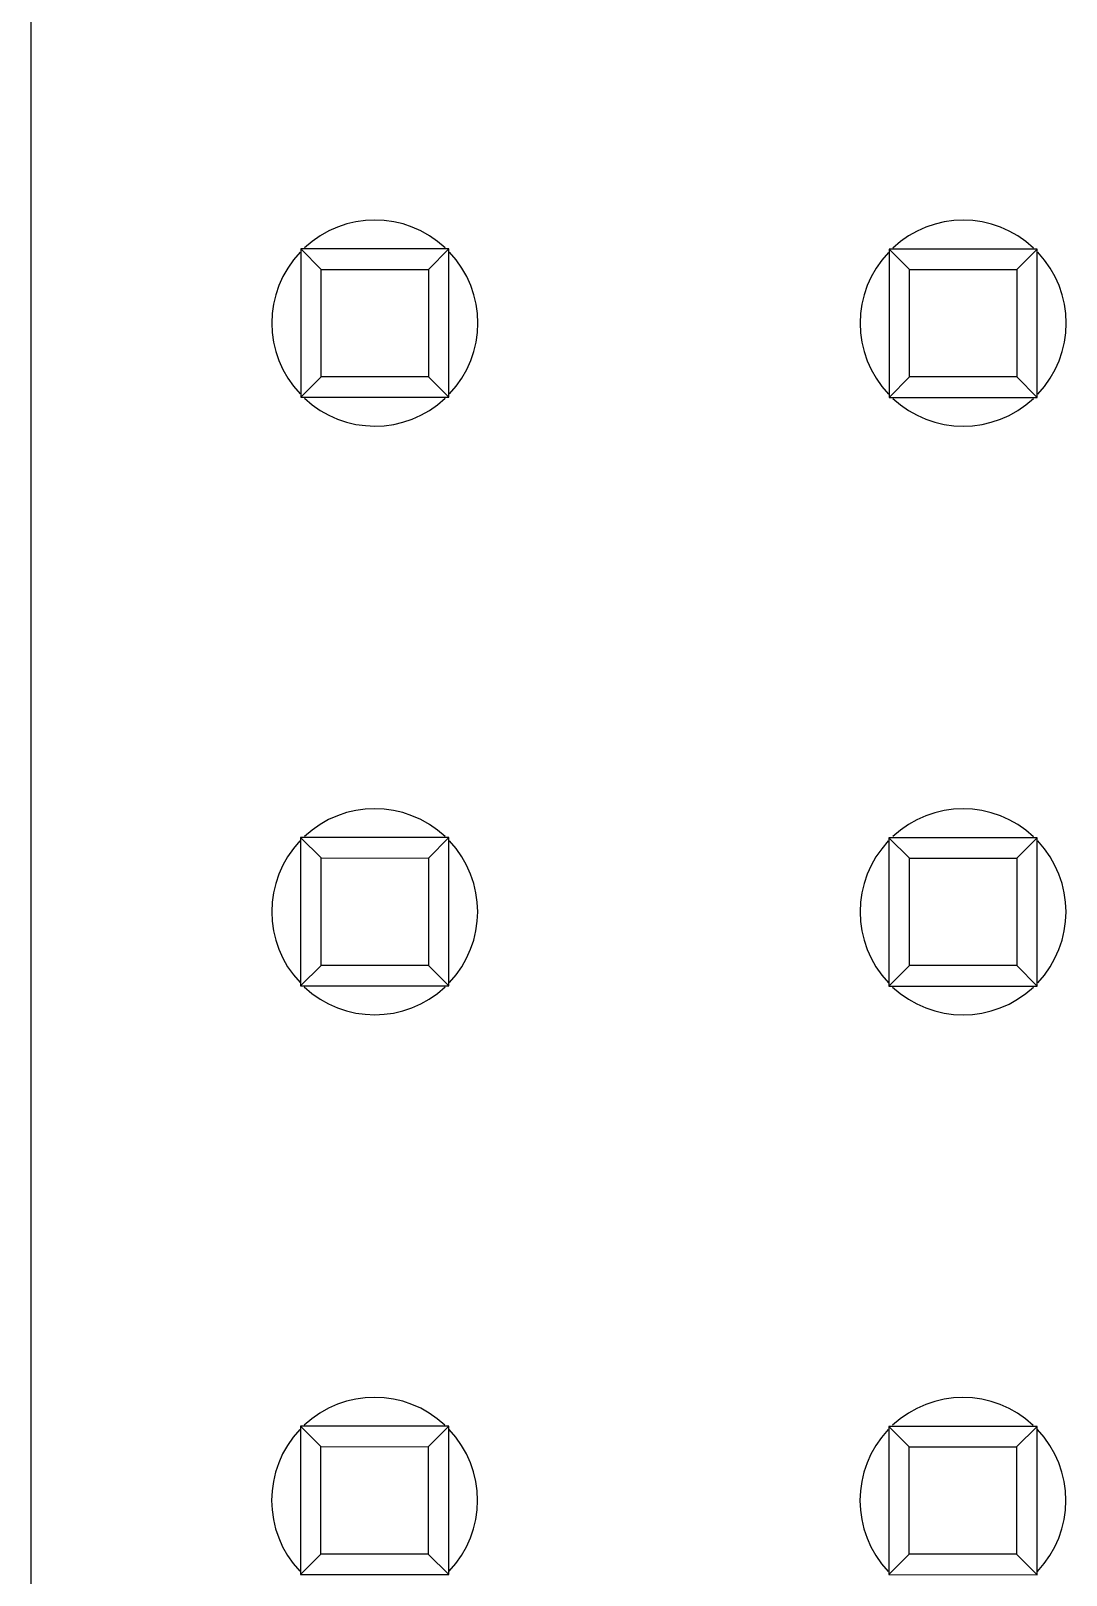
# Model space of a CAD drawing. Header units: inches. Extents: x -29 to 164, y -51 to 83.
# Drawn here: x 113.5 to 117.97, y 12.54 to 19.2 of the extents above; entities that cross this region are included whole.
import ezdxf

# ---------------------------------------------------------------- set-up
doc = ezdxf.new("R2010")
doc.units = ezdxf.units.IN
doc.header["$LTSCALE"] = 1.21
doc.header["$MEASUREMENT"] = 0
doc.layers.get('0').update_dxf_attribs({"linetype": 'CONTINUOUS'})

msp = doc.modelspace()

# ---------------------------------------------------------------- linework, layer by layer
at = {"color": 7, "linetype": 'Continuous'}
for p, q in [((113.5046, 40.2831), (113.5046, -5.7169)), ((114.6697, 18.2629), (114.6695, 17.6229)), ((114.7578, 18.1747), (114.6697, 18.2629)), ((115.3097, 18.2627), (114.6697, 18.2629)), ((115.2215, 18.1746), (115.3097, 18.2627)), ((115.3095, 17.6227), (115.3097, 18.2627)), ((117.2097, 18.2623), (117.2095, 17.6223)), ((117.2978, 18.1742), (117.2097, 18.2623)), ((117.8497, 18.2622), (117.2097, 18.2623)), ((117.7615, 18.1741), (117.8497, 18.2622)), ((117.8495, 17.6222), (117.8497, 18.2622)), ((114.7577, 17.711), (114.7578, 18.1747)), ((114.7578, 18.1747), (115.2215, 18.1746)), ((115.2215, 18.1746), (115.2214, 17.7109)), ((117.2977, 17.7105), (117.2978, 18.1742)), ((117.2978, 18.1742), (117.7615, 18.1741)), ((117.7615, 18.1741), (117.7614, 17.7104)), ((114.6695, 17.6229), (114.7577, 17.711)), ((115.2214, 17.7109), (114.7577, 17.711)), ((115.3095, 17.6227), (115.2214, 17.7109)), ((117.2095, 17.6223), (117.2977, 17.7105)), ((117.7614, 17.7104), (117.2977, 17.7105)), ((117.8495, 17.6222), (117.7614, 17.7104)), ((114.6695, 17.6229), (115.3095, 17.6227)), ((117.2095, 17.6223), (117.8495, 17.6222)), ((114.6691, 15.7229), (114.669, 15.0829)), ((114.7573, 15.6347), (114.6691, 15.7229)), ((115.3091, 15.7227), (114.6691, 15.7229)), ((115.221, 15.6346), (115.3091, 15.7227)), ((115.309, 15.0827), (115.3091, 15.7227)), ((117.2091, 15.7223), (117.209, 15.0823)), ((117.2973, 15.6342), (117.2091, 15.7223)), ((117.8491, 15.7222), (117.2091, 15.7223)), ((117.761, 15.6341), (117.8491, 15.7222)), ((117.849, 15.0822), (117.8491, 15.7222)), ((114.7572, 15.171), (114.7573, 15.6347)), ((114.7573, 15.6347), (115.221, 15.6346)), ((115.221, 15.6346), (115.2209, 15.1709)), ((117.2972, 15.1705), (117.2973, 15.6342)), ((117.2973, 15.6342), (117.761, 15.6341)), ((117.761, 15.6341), (117.7609, 15.1704)), ((114.669, 15.0829), (114.7572, 15.171)), ((115.2209, 15.1709), (114.7572, 15.171)), ((115.309, 15.0827), (115.2209, 15.1709)), ((117.209, 15.0823), (117.2972, 15.1705)), ((117.7609, 15.1704), (117.2972, 15.1705)), ((117.849, 15.0822), (117.7609, 15.1704)), ((114.669, 15.0829), (115.309, 15.0827)), ((117.209, 15.0823), (117.849, 15.0822)), ((114.6686, 13.1829), (114.6685, 12.5429)), ((114.7567, 13.0947), (114.6686, 13.1829)), ((115.3086, 13.1827), (114.6686, 13.1829)), ((115.2204, 13.0946), (115.3086, 13.1827)), ((115.3085, 12.5427), (115.3086, 13.1827)), ((117.2086, 13.1823), (117.2085, 12.5423)), ((117.2967, 13.0942), (117.2086, 13.1823)), ((117.8486, 13.1822), (117.2086, 13.1823)), ((117.7604, 13.0941), (117.8486, 13.1822)), ((117.8485, 12.5422), (117.8486, 13.1822)), ((114.7566, 12.631), (114.7567, 13.0947)), ((114.7567, 13.0947), (115.2204, 13.0946)), ((115.2204, 13.0946), (115.2203, 12.6309)), ((117.2966, 12.6305), (117.2967, 13.0942)), ((117.2967, 13.0942), (117.7604, 13.0941)), ((117.7604, 13.0941), (117.7603, 12.6304)), ((114.6685, 12.5429), (114.7566, 12.631)), ((115.2203, 12.6309), (114.7566, 12.631)), ((115.3085, 12.5427), (115.2203, 12.6309)), ((117.2085, 12.5423), (117.2966, 12.6305)), ((117.7603, 12.6304), (117.2966, 12.6305)), ((117.8485, 12.5422), (117.7603, 12.6304)), ((114.6685, 12.5429), (115.3085, 12.5427)), ((117.2085, 12.5423), (117.8485, 12.5422))]:
    msp.add_line(p, q, dxfattribs=at)
for centre, start, end in [((114.9896, 17.9428), 46.85479, 133.12027), ((117.5296, 17.9423), 46.85479, 133.12027), ((114.9896, 17.9428), 136.53395, 223.47526), ((114.9896, 17.9428), 316.53395, 43.47526), ((117.5296, 17.9423), 136.53395, 223.47526), ((117.5296, 17.9423), 316.53395, 43.47526), ((114.9896, 17.9428), 226.85479, 313.12027), ((117.5296, 17.9423), 226.85479, 313.12027), ((114.9891, 15.4028), 46.85479, 133.12027), ((117.5291, 15.4023), 46.85479, 133.12027), ((114.9891, 15.4028), 136.53395, 223.47526), ((114.9891, 15.4028), 316.53395, 43.47526), ((117.5291, 15.4023), 136.53395, 223.47526), ((117.5291, 15.4023), 316.53395, 43.47526), ((114.9891, 15.4028), 226.85479, 313.12027), ((117.5291, 15.4023), 226.85479, 313.12027), ((114.9885, 12.8628), 46.85479, 133.12027), ((117.5285, 12.8623), 46.85479, 133.12027), ((114.9885, 12.8628), 136.53395, 223.47526), ((114.9885, 12.8628), 316.53395, 43.47526), ((117.5285, 12.8623), 136.53395, 223.47526), ((117.5285, 12.8623), 316.53395, 43.47526)]:
    msp.add_arc(centre, 0.4445, start, end, dxfattribs=at)

doc.saveas('drawing.dxf')
